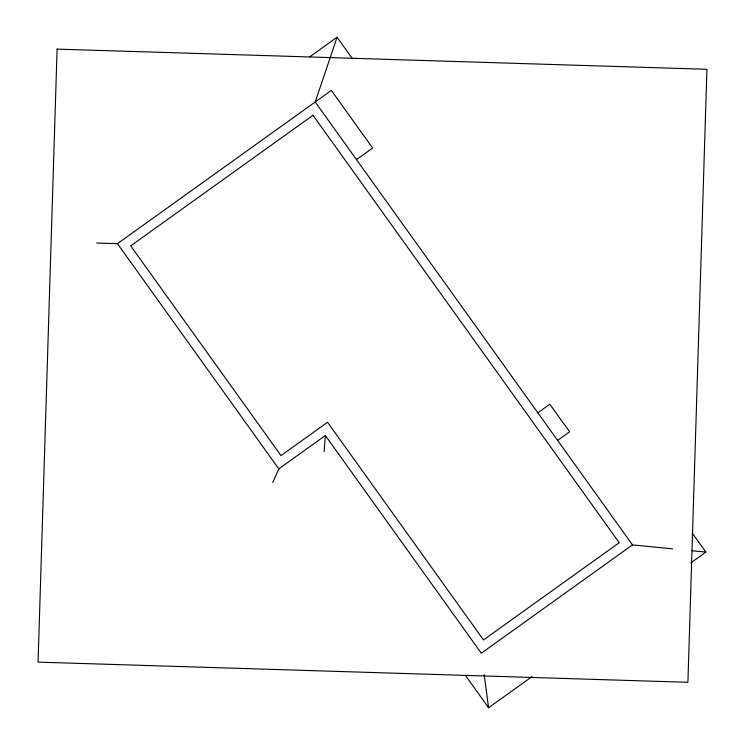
<?xml version="1.0" encoding="UTF-8"?>
<svg xmlns="http://www.w3.org/2000/svg" width="745" height="745" viewBox="0 0 745 745"><rect width="100%" height="100%" fill="white"/><g stroke="black" fill="none" stroke-linecap="round" stroke-linejoin="round"><path stroke-width="1.12" d="M324.14 451.554L325.36 435.518L278.788 468.884L272.754 482.509M351.947 58.035L337.066 37.25L315.21 102L632.486 544.902L672.623 548.841M309.659 56.881L337.066 37.25M96.673 243.047L117.449 243.662L331.357 90.424L372.64 148.05L356.483 159.616M537.843 412.795L549.829 404.209L569.599 431.811L557.614 440.388M632.486 544.902L481.298 653.207L325.36 435.518M465.616 675.668L488.599 707.75L532.051 676.618M690.764 562.931L705.878 552.101L692.347 533.206M692.114 550.751L705.878 552.101M117.449 243.662L278.788 468.884M484.194 674.793L488.599 707.75M57.095 49.123L38.07 662.128L687.905 682.299L706.931 69.294L57.095 49.123M313.012 115.27L130.71 245.859L280.977 455.623L327.558 422.257L483.496 639.936L619.216 542.714L313.012 115.27"/></g></svg>
